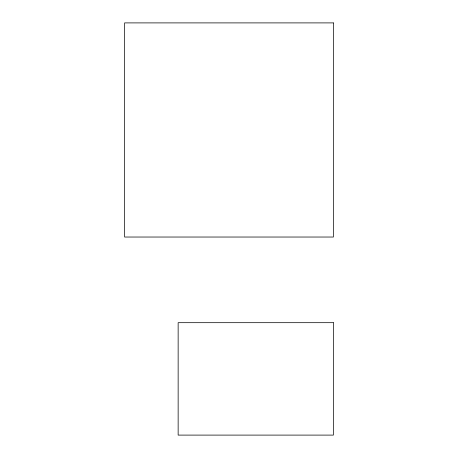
<?xml version="1.0" encoding="UTF-8"?>
<svg xmlns="http://www.w3.org/2000/svg" width="458" height="458" viewBox="0 0 458 458"><rect width="100%" height="100%" fill="white"/><g stroke="black" fill="none" stroke-linecap="round" stroke-linejoin="round"><path stroke-width="0.69" d="M333.39 22.9L124.61 22.9L124.61 237.032L333.39 237.032L333.39 22.9M333.39 322.684L178.145 322.684L178.145 435.1L333.39 435.1L333.39 322.684"/></g></svg>
